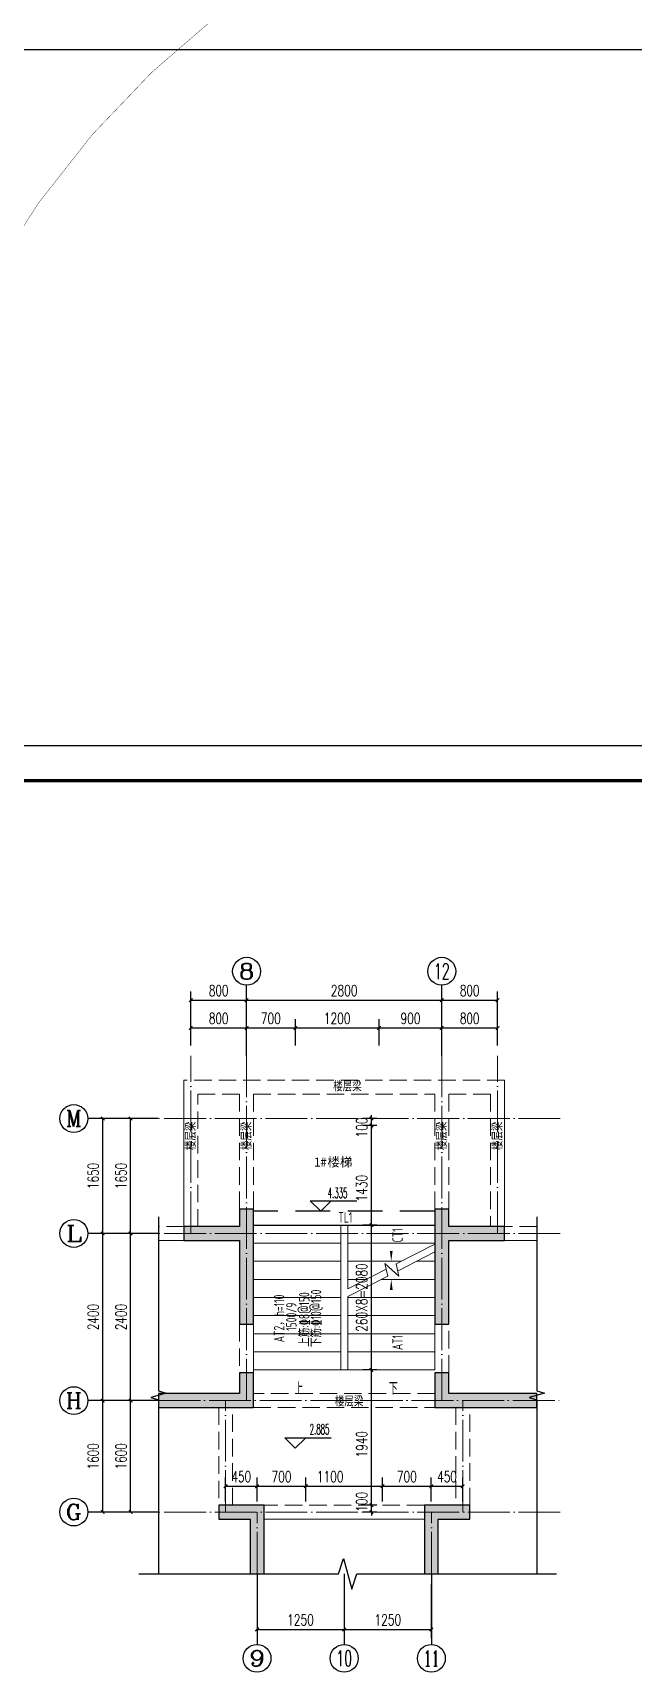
# Model space of a CAD drawing. Extents: x -1712635 to -854203, y -534641 to -21985.
# Drawn here: x -1017581 to -1008971, y -114021 to -90455 of the extents above; entities that cross this region are included whole.
import ezdxf
from ezdxf.enums import TextEntityAlignment as Align

# ---------------------------------------------------------------- set-up
doc = ezdxf.new("R2010")
doc.units = 0
doc.header["$LTSCALE"] = 1000
for name, pattern in [('DASH', [0.35, 0.25, -0.1]), ('DASHED', [0.75, 0.5, -0.25]), ('DOTE', [2.42, 2, -0.2, 0.02, -0.2])]:
    doc.linetypes.add(name, pattern=pattern)
doc.layers.get('0').update_dxf_attribs({"linetype": 'CONTINUOUS'})
doc.layers.get('Defpoints').update_dxf_attribs({"linetype": 'CONTINUOUS'})
for name, color, linetype in [('-TK', 7, 'CONTINUOUS'), ('A-AXIS_TEXT', 7, 'CONTINUOUS'), ('AXIS', 3, 'CONTINUOUS'), ('DIM_ELEV', 3, 'CONTINUOUS'), ('DIM_SYMB', 3, 'CONTINUOUS'), ('PUB_DIM', 3, 'CONTINUOUS'), ('PUB_TEXT', 2, 'CONTINUOUS'), ('S-L主梁线', 4, 'DASH'), ('S-Q墙填充', 252, 'CONTINUOUS'), ('S-Q墙实线', 6, 'CONTINUOUS'), ('S-X详图填充', 252, 'CONTINUOUS'), ('S-梁', 4, 'DASHED'), ('S-梁实线', 4, 'CONTINUOUS'), ('TEXT', 2, 'CONTINUOUS'), ('THIN', 7, 'CONTINUOUS'), ('尺寸标注', 86, 'CONTINUOUS')]:
    doc.layers.add(name, color=color, linetype=linetype)
for name, color, linetype, lineweight in [('AXIS_TEXT', 7, 'CONTINUOUS', 20), ('DOTE', 19, 'DOTE', 9), ('STAIR', 2, 'CONTINUOUS', 18)]:
    doc.layers.add(name, color=color, linetype=linetype, lineweight=lineweight)
doc.styles.add('_TCH_AXIS', font='COMPLEX', dxfattribs={"bigfont": 'GBCBIG'})
doc.styles.add('_TCH_DIM', font='SIMPLEX.shx', dxfattribs={"width": 0.7, "bigfont": 'GBCBIG.shx'})
doc.styles.add('_TCH_DIM_T3', font='SIMPLEX', dxfattribs={"width": 0.705882, "bigfont": 'GBCBIG'})
doc.styles.add('COMPLEX', font='COMPLEX')
doc.styles.add('TSSD_REIN', font='tssdeng.shx', dxfattribs={"width": 0.7, "height": 300, "bigfont": 'tssdchn.shx'})
doc.styles.add('黑体', font='simhei.ttf')
doc.dimstyles.new('_TCH_ARCH&&50', dxfattribs={"dimtxt": 157.5, "dimasz": 50, "dimexe": 125, "dimexo": 150, "dimgap": 58.75, "dimtad": 1, "dimdec": 0, "dimzin": 0, "dimdsep": 46, "dimtxsty": '_TCH_DIM_T3', "dimblk": 'ARCHTICK', "dimcen": 0.09, "dimclrt": 7, "dimazin": 0, "dimtfac": 1, "dimtdec": 0, "dimtix": 1, "dimtmove": 2, "dimatfit": 3, "dimldrblk": 'ARCHTICK', "dimfxl": 0, "dimtolj": 1, "dimtzin": 0, "dimarcsym": 0})

# ---------------------------------------------------------------- blocks, each defined once
blk = doc.blocks.new('A1')
blk.add_lwpolyline([(0, 59400), (0, 0), (84100, 0), (84100, 59400)], close=True)
at = {"const_width": 100}
blk.add_lwpolyline([(2500, 58400), (2500, 1000), (83100, 1000), (83100, 58400)], close=True, dxfattribs=at)
blk = doc.blocks.new('_AXISO')
blk.add_circle((0, 0), 0.5)
at = {"layer": 'A-AXIS_TEXT', "style": 'COMPLEX', "width": 1.041667}
blk.add_attdef('A', text='', height=0.56, dxfattribs=at).set_placement((-0.25, -0.28), (0.25, -0.28), align=Align.FIT)
blk = doc.blocks.new('_ArchTick')
at = {"color": 0, "const_width": 0.35}
blk.add_lwpolyline([(-0.5, -0.5), (0.5, 0.5)], dxfattribs=at)
blk = doc.blocks.new('*D4106')
at = {"layer": 'Defpoints', "color": 0}
for p in [(-1014516, -104743), (-1015316, -105143), (-1014516, -105143)]:
    blk.add_point(p, dxfattribs=at)
at = {"layer": '尺寸标注', "color": 0, "lineweight": -2}
for p, q in [((-1015316, -104993), (-1015316, -104618)), ((-1014516, -104993), (-1014516, -104618)), ((-1015316, -104743), (-1014516, -104743))]:
    blk.add_line(p, q, dxfattribs=at)
at = {"layer": '尺寸标注', "color": 0, "lineweight": -2, "xscale": 50, "yscale": 50, "zscale": 50, "rotation": 180}
blk.add_blockref('_ArchTick', (-1015316, -104743), dxfattribs=at)
at = {"layer": '尺寸标注', "color": 0, "lineweight": -2, "xscale": 50, "yscale": 50, "zscale": 50}
blk.add_blockref('_ArchTick', (-1014516, -104743), dxfattribs=at)
at = {"layer": '尺寸标注', "color": 7, "insert": (-1014916, -104606), "char_height": 157.5, "attachment_point": 5, "style": '_TCH_DIM_T3'}
blk.add_mtext('\\A1;800', dxfattribs=at)
blk = doc.blocks.new('*D4107')
at = {"layer": 'Defpoints', "color": 0}
for p in [(-1013816, -104743), (-1014516, -105143), (-1013816, -105143)]:
    blk.add_point(p, dxfattribs=at)
at = {"layer": '尺寸标注', "color": 0, "lineweight": -2}
for p, q in [((-1014516, -104993), (-1014516, -104618)), ((-1013816, -104993), (-1013816, -104618)), ((-1014516, -104743), (-1013816, -104743))]:
    blk.add_line(p, q, dxfattribs=at)
at = {"layer": '尺寸标注', "color": 0, "lineweight": -2, "xscale": 50, "yscale": 50, "zscale": 50, "rotation": 180}
blk.add_blockref('_ArchTick', (-1014516, -104743), dxfattribs=at)
at = {"layer": '尺寸标注', "color": 0, "lineweight": -2, "xscale": 50, "yscale": 50, "zscale": 50}
blk.add_blockref('_ArchTick', (-1013816, -104743), dxfattribs=at)
at = {"layer": '尺寸标注', "color": 7, "insert": (-1014166, -104606), "char_height": 157.5, "attachment_point": 5, "style": '_TCH_DIM_T3'}
blk.add_mtext('\\A1;700', dxfattribs=at)
blk = doc.blocks.new('*D4108')
at = {"layer": 'Defpoints', "color": 0}
for p in [(-1012616, -104743), (-1013816, -105143), (-1012616, -105143)]:
    blk.add_point(p, dxfattribs=at)
at = {"layer": '尺寸标注', "color": 0, "lineweight": -2}
for p, q in [((-1013816, -104993), (-1013816, -104618)), ((-1012616, -104993), (-1012616, -104618)), ((-1013816, -104743), (-1012616, -104743))]:
    blk.add_line(p, q, dxfattribs=at)
at = {"layer": '尺寸标注', "color": 0, "lineweight": -2, "xscale": 50, "yscale": 50, "zscale": 50, "rotation": 180}
blk.add_blockref('_ArchTick', (-1013816, -104743), dxfattribs=at)
at = {"layer": '尺寸标注', "color": 0, "lineweight": -2, "xscale": 50, "yscale": 50, "zscale": 50}
blk.add_blockref('_ArchTick', (-1012616, -104743), dxfattribs=at)
at = {"layer": '尺寸标注', "color": 7, "insert": (-1013216, -104606), "char_height": 157.5, "attachment_point": 5, "style": '_TCH_DIM_T3'}
blk.add_mtext('\\A1;1200', dxfattribs=at)
blk = doc.blocks.new('*D4109')
at = {"layer": 'Defpoints', "color": 0}
for p in [(-1011716, -104743), (-1012616, -105143), (-1011716, -105143)]:
    blk.add_point(p, dxfattribs=at)
at = {"layer": '尺寸标注', "color": 0, "lineweight": -2}
for p, q in [((-1012616, -104993), (-1012616, -104618)), ((-1011716, -104993), (-1011716, -104618)), ((-1012616, -104743), (-1011716, -104743))]:
    blk.add_line(p, q, dxfattribs=at)
at = {"layer": '尺寸标注', "color": 0, "lineweight": -2, "xscale": 50, "yscale": 50, "zscale": 50, "rotation": 180}
blk.add_blockref('_ArchTick', (-1012616, -104743), dxfattribs=at)
at = {"layer": '尺寸标注', "color": 0, "lineweight": -2, "xscale": 50, "yscale": 50, "zscale": 50}
blk.add_blockref('_ArchTick', (-1011716, -104743), dxfattribs=at)
at = {"layer": '尺寸标注', "color": 7, "insert": (-1012166, -104606), "char_height": 157.5, "attachment_point": 5, "style": '_TCH_DIM_T3'}
blk.add_mtext('\\A1;900', dxfattribs=at)
blk = doc.blocks.new('*D4110')
at = {"layer": 'Defpoints', "color": 0}
for p in [(-1010916, -104743), (-1011716, -105143), (-1010916, -105143)]:
    blk.add_point(p, dxfattribs=at)
at = {"layer": '尺寸标注', "color": 0, "lineweight": -2}
for p, q in [((-1011716, -104993), (-1011716, -104618)), ((-1010916, -104993), (-1010916, -104618)), ((-1011716, -104743), (-1010916, -104743))]:
    blk.add_line(p, q, dxfattribs=at)
at = {"layer": '尺寸标注', "color": 0, "lineweight": -2, "xscale": 50, "yscale": 50, "zscale": 50, "rotation": 180}
blk.add_blockref('_ArchTick', (-1011716, -104743), dxfattribs=at)
at = {"layer": '尺寸标注', "color": 0, "lineweight": -2, "xscale": 50, "yscale": 50, "zscale": 50}
blk.add_blockref('_ArchTick', (-1010916, -104743), dxfattribs=at)
at = {"layer": '尺寸标注', "color": 7, "insert": (-1011316, -104606), "char_height": 157.5, "attachment_point": 5, "style": '_TCH_DIM_T3'}
blk.add_mtext('\\A1;800', dxfattribs=at)
blk = doc.blocks.new('*D4111')
at = {"layer": 'Defpoints', "color": 0}
for p in [(-1014366, -111322), (-1014816, -111693), (-1014366, -111693)]:
    blk.add_point(p, dxfattribs=at)
at = {"layer": 'PUB_DIM', "color": 0, "lineweight": -2}
for p, q in [((-1014816, -111543), (-1014816, -111197)), ((-1014366, -111543), (-1014366, -111197)), ((-1014816, -111322), (-1014366, -111322))]:
    blk.add_line(p, q, dxfattribs=at)
at = {"layer": 'PUB_DIM', "color": 0, "lineweight": -2, "xscale": 50, "yscale": 50, "zscale": 50, "rotation": 180}
blk.add_blockref('_ArchTick', (-1014816, -111322), dxfattribs=at)
at = {"layer": 'PUB_DIM', "color": 0, "lineweight": -2, "xscale": 50, "yscale": 50, "zscale": 50}
blk.add_blockref('_ArchTick', (-1014366, -111322), dxfattribs=at)
at = {"layer": 'PUB_DIM', "color": 7, "insert": (-1014591, -111185), "char_height": 157.5, "attachment_point": 5, "style": '_TCH_DIM_T3'}
blk.add_mtext('\\A1;450', dxfattribs=at)
blk = doc.blocks.new('*D4112')
at = {"layer": 'Defpoints', "color": 0}
for p in [(-1013666, -111322), (-1014366, -111693), (-1013666, -111693)]:
    blk.add_point(p, dxfattribs=at)
at = {"layer": 'PUB_DIM', "color": 0, "lineweight": -2}
for p, q in [((-1014366, -111543), (-1014366, -111197)), ((-1013666, -111543), (-1013666, -111197)), ((-1014366, -111322), (-1013666, -111322))]:
    blk.add_line(p, q, dxfattribs=at)
at = {"layer": 'PUB_DIM', "color": 0, "lineweight": -2, "xscale": 50, "yscale": 50, "zscale": 50, "rotation": 180}
blk.add_blockref('_ArchTick', (-1014366, -111322), dxfattribs=at)
at = {"layer": 'PUB_DIM', "color": 0, "lineweight": -2, "xscale": 50, "yscale": 50, "zscale": 50}
blk.add_blockref('_ArchTick', (-1013666, -111322), dxfattribs=at)
at = {"layer": 'PUB_DIM', "color": 7, "insert": (-1014016, -111185), "char_height": 157.5, "attachment_point": 5, "style": '_TCH_DIM_T3'}
blk.add_mtext('\\A1;700', dxfattribs=at)
blk = doc.blocks.new('*D4113')
at = {"layer": 'Defpoints', "color": 0}
for p in [(-1012566, -111322), (-1013666, -111693), (-1012566, -111693)]:
    blk.add_point(p, dxfattribs=at)
at = {"layer": 'PUB_DIM', "color": 0, "lineweight": -2}
for p, q in [((-1013666, -111543), (-1013666, -111197)), ((-1012566, -111543), (-1012566, -111197)), ((-1013666, -111322), (-1012566, -111322))]:
    blk.add_line(p, q, dxfattribs=at)
at = {"layer": 'PUB_DIM', "color": 0, "lineweight": -2, "xscale": 50, "yscale": 50, "zscale": 50, "rotation": 180}
blk.add_blockref('_ArchTick', (-1013666, -111322), dxfattribs=at)
at = {"layer": 'PUB_DIM', "color": 0, "lineweight": -2, "xscale": 50, "yscale": 50, "zscale": 50}
blk.add_blockref('_ArchTick', (-1012566, -111322), dxfattribs=at)
at = {"layer": 'PUB_DIM', "color": 7, "insert": (-1013316, -111185), "char_height": 157.5, "attachment_point": 5, "style": '_TCH_DIM_T3'}
blk.add_mtext('\\A1;1100', dxfattribs=at)
blk = doc.blocks.new('*D4114')
at = {"layer": 'Defpoints', "color": 0}
for p in [(-1011866, -111322), (-1012566, -111693), (-1011866, -111693)]:
    blk.add_point(p, dxfattribs=at)
at = {"layer": 'PUB_DIM', "color": 0, "lineweight": -2}
for p, q in [((-1012566, -111543), (-1012566, -111197)), ((-1011866, -111543), (-1011866, -111197)), ((-1012566, -111322), (-1011866, -111322))]:
    blk.add_line(p, q, dxfattribs=at)
at = {"layer": 'PUB_DIM', "color": 0, "lineweight": -2, "xscale": 50, "yscale": 50, "zscale": 50, "rotation": 180}
blk.add_blockref('_ArchTick', (-1012566, -111322), dxfattribs=at)
at = {"layer": 'PUB_DIM', "color": 0, "lineweight": -2, "xscale": 50, "yscale": 50, "zscale": 50}
blk.add_blockref('_ArchTick', (-1011866, -111322), dxfattribs=at)
at = {"layer": 'PUB_DIM', "color": 7, "insert": (-1012216, -111185), "char_height": 157.5, "attachment_point": 5, "style": '_TCH_DIM_T3'}
blk.add_mtext('\\A1;700', dxfattribs=at)
blk = doc.blocks.new('*D4115')
at = {"layer": 'Defpoints', "color": 0}
for p in [(-1011416, -111322), (-1011866, -111693), (-1011416, -111693)]:
    blk.add_point(p, dxfattribs=at)
at = {"layer": 'PUB_DIM', "color": 0, "lineweight": -2}
for p, q in [((-1011866, -111543), (-1011866, -111197)), ((-1011416, -111543), (-1011416, -111197)), ((-1011866, -111322), (-1011416, -111322))]:
    blk.add_line(p, q, dxfattribs=at)
at = {"layer": 'PUB_DIM', "color": 0, "lineweight": -2, "xscale": 50, "yscale": 50, "zscale": 50, "rotation": 180}
blk.add_blockref('_ArchTick', (-1011866, -111322), dxfattribs=at)
at = {"layer": 'PUB_DIM', "color": 0, "lineweight": -2, "xscale": 50, "yscale": 50, "zscale": 50}
blk.add_blockref('_ArchTick', (-1011416, -111322), dxfattribs=at)
at = {"layer": 'PUB_DIM', "color": 7, "insert": (-1011641, -111185), "char_height": 157.5, "attachment_point": 5, "style": '_TCH_DIM_T3'}
blk.add_mtext('\\A1;450', dxfattribs=at)
blk = doc.blocks.new('*D4116')
at = {"layer": 'Defpoints', "color": 0}
for p in [(-1012725, -106043), (-1012497, -106043), (-1012497, -106143)]:
    blk.add_point(p, dxfattribs=at)
at = {"layer": '尺寸标注', "color": 0, "lineweight": -2}
for p, q in [((-1012647, -106043), (-1012850, -106043)), ((-1012725, -106043), (-1012725, -105993)), ((-1012725, -106143), (-1012725, -106043)), ((-1012647, -106143), (-1012850, -106143)), ((-1012725, -106143), (-1012725, -106193))]:
    blk.add_line(p, q, dxfattribs=at)
at = {"layer": '尺寸标注', "color": 0, "lineweight": -2, "xscale": 50, "yscale": 50, "zscale": 50}
for p, rotation in [((-1012725, -106043), 270), ((-1012725, -106143), 90)]:
    blk.add_blockref('_ArchTick', p, dxfattribs=dict(at, rotation=rotation))
at = {"layer": '尺寸标注', "color": 7, "insert": (-1012863, -106172), "char_height": 157.5, "attachment_point": 5, "rotation": 90, "style": '_TCH_DIM_T3'}
blk.add_mtext('\\A1;100', dxfattribs=at)
blk = doc.blocks.new('*D4117')
at = {"layer": 'Defpoints', "color": 0}
for p in [(-1012725, -106143), (-1012497, -106143), (-1012497, -107573)]:
    blk.add_point(p, dxfattribs=at)
at = {"layer": '尺寸标注', "color": 0, "lineweight": -2}
for p, q in [((-1012647, -106143), (-1012850, -106143)), ((-1012725, -107573), (-1012725, -106143)), ((-1012647, -107573), (-1012850, -107573))]:
    blk.add_line(p, q, dxfattribs=at)
at = {"layer": '尺寸标注', "color": 0, "lineweight": -2, "xscale": 50, "yscale": 50, "zscale": 50}
for p, rotation in [((-1012725, -106143), 90), ((-1012725, -107573), 270)]:
    blk.add_blockref('_ArchTick', p, dxfattribs=dict(at, rotation=rotation))
at = {"layer": '尺寸标注', "color": 7, "insert": (-1012863, -107043), "char_height": 157.5, "attachment_point": 5, "rotation": 90, "style": '_TCH_DIM_T3'}
blk.add_mtext('\\A1;1430', dxfattribs=at)
blk = doc.blocks.new('*D4118')
at = {"layer": 'Defpoints', "color": 0}
for p in [(-1012725, -107573), (-1012497, -107573), (-1012497, -109653)]:
    blk.add_point(p, dxfattribs=at)
at = {"layer": '尺寸标注', "color": 0, "lineweight": -2}
for p, q in [((-1012647, -107573), (-1012850, -107573)), ((-1012725, -109653), (-1012725, -107573)), ((-1012647, -109653), (-1012850, -109653))]:
    blk.add_line(p, q, dxfattribs=at)
at = {"layer": '尺寸标注', "color": 0, "lineweight": -2, "xscale": 50, "yscale": 50, "zscale": 50}
for p, rotation in [((-1012725, -107573), 90), ((-1012725, -109653), 270)]:
    blk.add_blockref('_ArchTick', p, dxfattribs=dict(at, rotation=rotation))
at = {"layer": '尺寸标注', "color": 7, "insert": (-1012863, -108613), "char_height": 157.5, "attachment_point": 5, "rotation": 90, "style": '_TCH_DIM_T3'}
blk.add_mtext('\\A1;260X8=2080', dxfattribs=at)
blk = doc.blocks.new('*D4119')
at = {"layer": 'Defpoints', "color": 0}
for p in [(-1012725, -109653), (-1012497, -109653), (-1012497, -111593)]:
    blk.add_point(p, dxfattribs=at)
at = {"layer": '尺寸标注', "color": 0, "lineweight": -2}
for p, q in [((-1012647, -109653), (-1012850, -109653)), ((-1012725, -111593), (-1012725, -109653)), ((-1012647, -111593), (-1012850, -111593))]:
    blk.add_line(p, q, dxfattribs=at)
at = {"layer": '尺寸标注', "color": 0, "lineweight": -2, "xscale": 50, "yscale": 50, "zscale": 50}
for p, rotation in [((-1012725, -109653), 90), ((-1012725, -111593), 270)]:
    blk.add_blockref('_ArchTick', p, dxfattribs=dict(at, rotation=rotation))
at = {"layer": '尺寸标注', "color": 7, "insert": (-1012863, -110720), "char_height": 157.5, "attachment_point": 5, "rotation": 90, "style": '_TCH_DIM_T3'}
blk.add_mtext('\\A1;1940', dxfattribs=at)
blk = doc.blocks.new('*D4120')
at = {"layer": 'Defpoints', "color": 0}
for p in [(-1012725, -111593), (-1012497, -111593), (-1012497, -111693)]:
    blk.add_point(p, dxfattribs=at)
at = {"layer": '尺寸标注', "color": 0, "lineweight": -2}
for p, q in [((-1012647, -111593), (-1012850, -111593)), ((-1012647, -111693), (-1012850, -111693)), ((-1012725, -111593), (-1012725, -111543)), ((-1012725, -111693), (-1012725, -111593)), ((-1012725, -111693), (-1012725, -111743))]:
    blk.add_line(p, q, dxfattribs=at)
at = {"layer": '尺寸标注', "color": 0, "lineweight": -2, "xscale": 50, "yscale": 50, "zscale": 50}
for p, rotation in [((-1012725, -111593), 270), ((-1012725, -111693), 90)]:
    blk.add_blockref('_ArchTick', p, dxfattribs=dict(at, rotation=rotation))
at = {"layer": '尺寸标注', "color": 7, "insert": (-1012863, -111547), "char_height": 157.5, "attachment_point": 5, "rotation": 90, "style": '_TCH_DIM_T3'}
blk.add_mtext('\\A1;100', dxfattribs=at)
blk = doc.blocks.new('*D4121')
at = {"layer": 'Defpoints', "color": 0}
for p in [(-1014516, -104343), (-1015316, -105143), (-1014516, -105143)]:
    blk.add_point(p, dxfattribs=at)
at = {"layer": 'PUB_DIM', "color": 0, "lineweight": -2}
for p, q in [((-1015316, -104993), (-1015316, -104218)), ((-1015316, -104343), (-1014516, -104343)), ((-1014516, -104993), (-1014516, -104218))]:
    blk.add_line(p, q, dxfattribs=at)
at = {"layer": 'PUB_DIM', "color": 0, "lineweight": -2, "xscale": 50, "yscale": 50, "zscale": 50, "rotation": 180}
blk.add_blockref('_ArchTick', (-1015316, -104343), dxfattribs=at)
at = {"layer": 'PUB_DIM', "color": 0, "lineweight": -2, "xscale": 50, "yscale": 50, "zscale": 50}
blk.add_blockref('_ArchTick', (-1014516, -104343), dxfattribs=at)
at = {"layer": 'PUB_DIM', "color": 7, "insert": (-1014916, -104206), "char_height": 157.5, "attachment_point": 5, "style": '_TCH_DIM_T3'}
blk.add_mtext('\\A1;800', dxfattribs=at)
blk = doc.blocks.new('*D4122')
at = {"layer": 'Defpoints', "color": 0}
for p in [(-1011716, -104343), (-1014516, -105143), (-1011716, -105143)]:
    blk.add_point(p, dxfattribs=at)
at = {"layer": 'PUB_DIM', "color": 0, "lineweight": -2}
for p, q in [((-1014516, -104993), (-1014516, -104218)), ((-1014516, -104343), (-1011716, -104343)), ((-1011716, -104993), (-1011716, -104218))]:
    blk.add_line(p, q, dxfattribs=at)
at = {"layer": 'PUB_DIM', "color": 0, "lineweight": -2, "xscale": 50, "yscale": 50, "zscale": 50, "rotation": 180}
blk.add_blockref('_ArchTick', (-1014516, -104343), dxfattribs=at)
at = {"layer": 'PUB_DIM', "color": 0, "lineweight": -2, "xscale": 50, "yscale": 50, "zscale": 50}
blk.add_blockref('_ArchTick', (-1011716, -104343), dxfattribs=at)
at = {"layer": 'PUB_DIM', "color": 7, "insert": (-1013116, -104206), "char_height": 157.5, "attachment_point": 5, "style": '_TCH_DIM_T3'}
blk.add_mtext('\\A1;2800', dxfattribs=at)
blk = doc.blocks.new('*D4123')
at = {"layer": 'Defpoints', "color": 0}
for p in [(-1010916, -104343), (-1011716, -105143), (-1010916, -105143)]:
    blk.add_point(p, dxfattribs=at)
at = {"layer": 'PUB_DIM', "color": 0, "lineweight": -2}
for p, q in [((-1011716, -104993), (-1011716, -104218)), ((-1011716, -104343), (-1010916, -104343)), ((-1010916, -104993), (-1010916, -104218))]:
    blk.add_line(p, q, dxfattribs=at)
at = {"layer": 'PUB_DIM', "color": 0, "lineweight": -2, "xscale": 50, "yscale": 50, "zscale": 50, "rotation": 180}
blk.add_blockref('_ArchTick', (-1011716, -104343), dxfattribs=at)
at = {"layer": 'PUB_DIM', "color": 0, "lineweight": -2, "xscale": 50, "yscale": 50, "zscale": 50}
blk.add_blockref('_ArchTick', (-1010916, -104343), dxfattribs=at)
at = {"layer": 'PUB_DIM', "color": 7, "insert": (-1011316, -104206), "char_height": 157.5, "attachment_point": 5, "style": '_TCH_DIM_T3'}
blk.add_mtext('\\A1;800', dxfattribs=at)
blk = doc.blocks.new('*D4124')
at = {"layer": 'Defpoints', "color": 0}
for p in [(-1016179, -110093), (-1015779, -110093), (-1015779, -111693)]:
    blk.add_point(p, dxfattribs=at)
at = {"layer": '尺寸标注', "color": 0, "lineweight": -2}
for p, q in [((-1015929, -110093), (-1016304, -110093)), ((-1016179, -111693), (-1016179, -110093)), ((-1015929, -111693), (-1016304, -111693))]:
    blk.add_line(p, q, dxfattribs=at)
at = {"layer": '尺寸标注', "color": 0, "lineweight": -2, "xscale": 50, "yscale": 50, "zscale": 50}
for p, rotation in [((-1016179, -110093), 90), ((-1016179, -111693), 270)]:
    blk.add_blockref('_ArchTick', p, dxfattribs=dict(at, rotation=rotation))
at = {"layer": '尺寸标注', "color": 7, "insert": (-1016316, -110893), "char_height": 157.5, "attachment_point": 5, "rotation": 90, "style": '_TCH_DIM_T3'}
blk.add_mtext('\\A1;1600', dxfattribs=at)
blk = doc.blocks.new('*D4125')
at = {"layer": 'Defpoints', "color": 0}
for p in [(-1016179, -107693), (-1015779, -107693), (-1015779, -110093)]:
    blk.add_point(p, dxfattribs=at)
at = {"layer": '尺寸标注', "color": 0, "lineweight": -2}
for p, q in [((-1015929, -107693), (-1016304, -107693)), ((-1016179, -110093), (-1016179, -107693)), ((-1015929, -110093), (-1016304, -110093))]:
    blk.add_line(p, q, dxfattribs=at)
at = {"layer": '尺寸标注', "color": 0, "lineweight": -2, "xscale": 50, "yscale": 50, "zscale": 50}
for p, rotation in [((-1016179, -107693), 90), ((-1016179, -110093), 270)]:
    blk.add_blockref('_ArchTick', p, dxfattribs=dict(at, rotation=rotation))
at = {"layer": '尺寸标注', "color": 7, "insert": (-1016316, -108893), "char_height": 157.5, "attachment_point": 5, "rotation": 90, "style": '_TCH_DIM_T3'}
blk.add_mtext('\\A1;2400', dxfattribs=at)
blk = doc.blocks.new('*D4126')
at = {"layer": 'Defpoints', "color": 0}
for p in [(-1016179, -106043), (-1015779, -106043), (-1015779, -107693)]:
    blk.add_point(p, dxfattribs=at)
at = {"layer": '尺寸标注', "color": 0, "lineweight": -2}
for p, q in [((-1015929, -106043), (-1016304, -106043)), ((-1016179, -107693), (-1016179, -106043)), ((-1015929, -107693), (-1016304, -107693))]:
    blk.add_line(p, q, dxfattribs=at)
at = {"layer": '尺寸标注', "color": 0, "lineweight": -2, "xscale": 50, "yscale": 50, "zscale": 50}
for p, rotation in [((-1016179, -106043), 90), ((-1016179, -107693), 270)]:
    blk.add_blockref('_ArchTick', p, dxfattribs=dict(at, rotation=rotation))
at = {"layer": '尺寸标注', "color": 7, "insert": (-1016316, -106868), "char_height": 157.5, "attachment_point": 5, "rotation": 90, "style": '_TCH_DIM_T3'}
blk.add_mtext('\\A1;1650', dxfattribs=at)
blk = doc.blocks.new('*D4127')
at = {"layer": 'Defpoints', "color": 0}
for p in [(-1016579, -110093), (-1015779, -110093), (-1015779, -111693)]:
    blk.add_point(p, dxfattribs=at)
at = {"layer": 'PUB_DIM', "color": 0, "lineweight": -2}
for p, q in [((-1015929, -110093), (-1016704, -110093)), ((-1016579, -111693), (-1016579, -110093)), ((-1015929, -111693), (-1016704, -111693))]:
    blk.add_line(p, q, dxfattribs=at)
at = {"layer": 'PUB_DIM', "color": 0, "lineweight": -2, "xscale": 50, "yscale": 50, "zscale": 50}
for p, rotation in [((-1016579, -110093), 90), ((-1016579, -111693), 270)]:
    blk.add_blockref('_ArchTick', p, dxfattribs=dict(at, rotation=rotation))
at = {"layer": 'PUB_DIM', "color": 7, "insert": (-1016716, -110893), "char_height": 157.5, "attachment_point": 5, "rotation": 90, "style": '_TCH_DIM_T3'}
blk.add_mtext('\\A1;1600', dxfattribs=at)
blk = doc.blocks.new('*D4128')
at = {"layer": 'Defpoints', "color": 0}
for p in [(-1016579, -107693), (-1015779, -107693), (-1015779, -110093)]:
    blk.add_point(p, dxfattribs=at)
at = {"layer": 'PUB_DIM', "color": 0, "lineweight": -2}
for p, q in [((-1015929, -107693), (-1016704, -107693)), ((-1016579, -110093), (-1016579, -107693)), ((-1015929, -110093), (-1016704, -110093))]:
    blk.add_line(p, q, dxfattribs=at)
at = {"layer": 'PUB_DIM', "color": 0, "lineweight": -2, "xscale": 50, "yscale": 50, "zscale": 50}
for p, rotation in [((-1016579, -107693), 90), ((-1016579, -110093), 270)]:
    blk.add_blockref('_ArchTick', p, dxfattribs=dict(at, rotation=rotation))
at = {"layer": 'PUB_DIM', "color": 7, "insert": (-1016716, -108893), "char_height": 157.5, "attachment_point": 5, "rotation": 90, "style": '_TCH_DIM_T3'}
blk.add_mtext('\\A1;2400', dxfattribs=at)
blk = doc.blocks.new('*D4129')
at = {"layer": 'Defpoints', "color": 0}
for p in [(-1016579, -106043), (-1015779, -106043), (-1015779, -107693)]:
    blk.add_point(p, dxfattribs=at)
at = {"layer": 'PUB_DIM', "color": 0, "lineweight": -2}
for p, q in [((-1015929, -106043), (-1016704, -106043)), ((-1016579, -107693), (-1016579, -106043)), ((-1015929, -107693), (-1016704, -107693))]:
    blk.add_line(p, q, dxfattribs=at)
at = {"layer": 'PUB_DIM', "color": 0, "lineweight": -2, "xscale": 50, "yscale": 50, "zscale": 50}
for p, rotation in [((-1016579, -106043), 90), ((-1016579, -107693), 270)]:
    blk.add_blockref('_ArchTick', p, dxfattribs=dict(at, rotation=rotation))
at = {"layer": 'PUB_DIM', "color": 7, "insert": (-1016716, -106868), "char_height": 157.5, "attachment_point": 5, "rotation": 90, "style": '_TCH_DIM_T3'}
blk.add_mtext('\\A1;1650', dxfattribs=at)
blk = doc.blocks.new('*D4130')
at = {"layer": 'Defpoints', "color": 0}
for p in [(-1014366, -112579), (-1013116, -112579), (-1013116, -113379)]:
    blk.add_point(p, dxfattribs=at)
at = {"layer": 'PUB_DIM', "color": 0, "lineweight": -2}
for p, q in [((-1014366, -112729), (-1014366, -113504)), ((-1013116, -112729), (-1013116, -113504)), ((-1014366, -113379), (-1013116, -113379))]:
    blk.add_line(p, q, dxfattribs=at)
at = {"layer": 'PUB_DIM', "color": 0, "lineweight": -2, "xscale": 50, "yscale": 50, "zscale": 50, "rotation": 180}
blk.add_blockref('_ArchTick', (-1014366, -113379), dxfattribs=at)
at = {"layer": 'PUB_DIM', "color": 0, "lineweight": -2, "xscale": 50, "yscale": 50, "zscale": 50}
blk.add_blockref('_ArchTick', (-1013116, -113379), dxfattribs=at)
at = {"layer": 'PUB_DIM', "color": 7, "insert": (-1013741, -113241), "char_height": 157.5, "attachment_point": 5, "style": '_TCH_DIM_T3'}
blk.add_mtext('\\A1;1250', dxfattribs=at)
blk = doc.blocks.new('*D4131')
at = {"layer": 'Defpoints', "color": 0}
for p in [(-1013116, -112579), (-1011866, -112579), (-1011866, -113379)]:
    blk.add_point(p, dxfattribs=at)
at = {"layer": 'PUB_DIM', "color": 0, "lineweight": -2}
for p, q in [((-1013116, -112729), (-1013116, -113504)), ((-1011866, -112729), (-1011866, -113504)), ((-1013116, -113379), (-1011866, -113379))]:
    blk.add_line(p, q, dxfattribs=at)
at = {"layer": 'PUB_DIM', "color": 0, "lineweight": -2, "xscale": 50, "yscale": 50, "zscale": 50, "rotation": 180}
blk.add_blockref('_ArchTick', (-1013116, -113379), dxfattribs=at)
at = {"layer": 'PUB_DIM', "color": 0, "lineweight": -2, "xscale": 50, "yscale": 50, "zscale": 50}
blk.add_blockref('_ArchTick', (-1011866, -113379), dxfattribs=at)
at = {"layer": 'PUB_DIM', "color": 7, "insert": (-1012491, -113241), "char_height": 157.5, "attachment_point": 5, "style": '_TCH_DIM_T3'}
blk.add_mtext('\\A1;1250', dxfattribs=at)

msp = doc.modelspace()

# ---------------------------------------------------------------- hatches: boundary and pattern name
at = {"layer": 'S-Q墙填充'}
h = msp.add_hatch(color=252, dxfattribs=at)
h.dxf.hatch_style = 1
h.paths.add_polyline_path([(-1014415.71, -107693.06), (-1014415.71, -107343.06), (-1014615.71, -107343.06), (-1014615.71, -107593.06), (-1015415.83, -107593.05), (-1015415.83, -107793.05), (-1014615.71, -107793.06), (-1014615.71, -108993.06), (-1014415.71, -108993.06)])
h = msp.add_hatch(color=252, dxfattribs=at)
h.dxf.hatch_style = 1
h.paths.add_polyline_path([(-1011815.71, -107693.06), (-1011815.71, -108993.06), (-1011615.71, -108993.06), (-1011615.71, -107793.06), (-1010816.1, -107793.05), (-1010816.1, -107593.05), (-1011615.71, -107593.06), (-1011615.71, -107343.06), (-1011815.71, -107343.06)])
h = msp.add_hatch(color=252, dxfattribs=at)
h.dxf.hatch_style = 1
h.paths.add_polyline_path([(-1014415.71, -110192.79), (-1014415.71, -109692.79), (-1014615.71, -109692.79), (-1014615.71, -109992.79), (-1014815.78, -109992.79), (-1015778.85, -109992.79), (-1015778.85, -110192.79), (-1014815.78, -110192.79)])
h = msp.add_hatch(color=252, dxfattribs=at)
h.dxf.hatch_style = 1
h.paths.add_polyline_path([(-1011615.71, -109992.79), (-1011615.71, -109692.79), (-1011815.71, -109692.79), (-1011815.71, -110192.79), (-1011415.83, -110192.79), (-1010352.82, -110192.79), (-1010352.82, -109992.79), (-1011415.83, -109992.79)])
h = msp.add_hatch(color=252, dxfattribs=at)
h.dxf.hatch_style = 1
h.paths.add_polyline_path([(-1014465.71, -112579.94), (-1014265.71, -112579.94), (-1014265.71, -111593.06), (-1014915.78, -111593.06), (-1014915.78, -111793.06), (-1014465.71, -111793.06)])
h = msp.add_hatch(color=252, dxfattribs=at)
h.dxf.hatch_style = 1
h.paths.add_polyline_path([(-1011965.71, -112579.94), (-1011765.71, -112579.94), (-1011765.71, -111793.06), (-1011315.83, -111793.06), (-1011315.83, -111593.06), (-1011965.71, -111593.06)])

# ---------------------------------------------------------------- linework, layer by layer
at = {"layer": 'AXIS'}
for p, q in [((-1014515.71, -105143.06), (-1014515.71, -104128.45)), ((-1011715.71, -105143.06), (-1011715.71, -104128.45)), ((-1015778.85, -106043.06), (-1016793.46, -106043.06)), ((-1015778.85, -107693.06), (-1016793.46, -107693.06)), ((-1015778.85, -110092.79), (-1016793.46, -110092.79)), ((-1015778.85, -111693.06), (-1016793.46, -111693.06)), ((-1014365.71, -112578.79), (-1014365.71, -113593.4)), ((-1013116.19, -112578.79), (-1013116.19, -113593.4)), ((-1011865.71, -112578.79), (-1011865.71, -113593.4))]:
    msp.add_line(p, q, dxfattribs=at)
at = {"layer": 'DIM_ELEV', "color": 6}
for p, q in [((-1013451.51, -107374.52), (-1013601.51, -107224.52)), ((-1013601.51, -107224.52), (-1012936.59, -107224.52)), ((-1013451.51, -107374.52), (-1013301.51, -107224.52)), ((-1013816.59, -110777.8), (-1013966.59, -110627.8)), ((-1013966.59, -110627.8), (-1013301.67, -110627.8)), ((-1013816.59, -110777.8), (-1013666.59, -110627.8))]:
    msp.add_line(p, q, dxfattribs=at)
at = {"layer": 'DIM_SYMB'}
for points in [[(-1013790.71, -109783.05, 0, 0, 0), (-1013790.71, -106858.05, 0, 0, 0), (-1012440.71, -106858.05, 0, 0, 0), (-1012440.71, -108093.05, 0, 40, 0), (-1012440.71, -107943.05, 0, 0, 0)], [(-1012440.71, -109783.05, 0, 0, 0), (-1012440.71, -108353.05, 0, 40, 0), (-1012440.71, -108503.05, 0, 0, 0)]]:
    msp.add_lwpolyline(points, format="xyseb", dxfattribs=at)
at = {"layer": 'DOTE', "linetype": 'DOTE', "ltscale": 0.3}
for p, q in [((-1015315.71, -107693.06), (-1015315.71, -105143.06)), ((-1014515.71, -110092.79), (-1014515.71, -105143.06)), ((-1011715.71, -110092.79), (-1011715.71, -105143.06)), ((-1010915.71, -107693.06), (-1010915.71, -105143.06)), ((-1010015.71, -106043.06), (-1015778.85, -106043.06)), ((-1010015.71, -107693.06), (-1015778.85, -107693.06)), ((-1015778.85, -110092.79), (-1010015.71, -110092.79)), ((-1014815.71, -111693.06), (-1014815.71, -110093.06)), ((-1011415.71, -111693.06), (-1011415.71, -110093.06)), ((-1010015.71, -111693.06), (-1015778.85, -111693.06)), ((-1014365.71, -112578.79), (-1014365.71, -111693.06)), ((-1011865.71, -112578.79), (-1011865.71, -111693.06))]:
    msp.add_line(p, q, dxfattribs=at)
at = {"layer": 'S-L主梁线', "linetype": 'ByBlock', "lineweight": 18}
for p, q in [((-1015416.22, -105492.92), (-1015415.83, -107593.05)), ((-1010816.1, -107593.05), (-1010815.88, -105492.92)), ((-1015778.85, -107793.05), (-1015415.83, -107793.05)), ((-1010816.1, -107793.05), (-1010352.82, -107793.05)), ((-1014265.71, -111793.06), (-1011965.71, -111793.06))]:
    msp.add_line(p, q, dxfattribs=at)
at = {"layer": 'S-L主梁线', "linetype": 'DASH', "lineweight": 18}
for p, q in [((-1010815.88, -105492.92), (-1015416.22, -105492.92)), ((-1015216.18, -105693.01), (-1014615.71, -105692.93)), ((-1015215.85, -107593.05), (-1015216.06, -105693.01)), ((-1014615.77, -105692.93), (-1014615.71, -107343.06)), ((-1014415.71, -107343.06), (-1014415.77, -105692.92)), ((-1014415.71, -105692.92), (-1011816.38, -105692.92)), ((-1011816.38, -105692.92), (-1011815.75, -107343.06)), ((-1011615.71, -107343.06), (-1011616.55, -105692.92)), ((-1011616.38, -105692.92), (-1011015.9, -105692.92)), ((-1011016.12, -105692.92), (-1011016.09, -107593.05)), ((-1015415.83, -107593.05), (-1015778.85, -107593.05)), ((-1010352.82, -107593.05), (-1010816.1, -107593.05)), ((-1014615.71, -108993.06), (-1014615.71, -109692.79)), ((-1014415.71, -109692.79), (-1014415.71, -108993.06)), ((-1011815.71, -108993.06), (-1011815.71, -109692.79)), ((-1011615.71, -109692.79), (-1011615.71, -108993.06)), ((-1011815.71, -109992.79), (-1014415.71, -109992.79)), ((-1014915.78, -110192.79), (-1014915.78, -111593.06)), ((-1014715.78, -111593.06), (-1014715.78, -110192.79)), ((-1014415.71, -110192.79), (-1011815.71, -110192.79)), ((-1011515.83, -110192.79), (-1011515.83, -111593.06)), ((-1011315.83, -111593.06), (-1011315.83, -110192.79)), ((-1011965.71, -111593.06), (-1014265.71, -111593.06))]:
    msp.add_line(p, q, dxfattribs=at)
at = {"layer": 'S-Q墙实线'}
for points in [[(-1014415.71, -107693.06), (-1014415.71, -107343.06), (-1014615.71, -107343.06), (-1014615.71, -107593.06), (-1015415.83, -107593.05), (-1015415.83, -107793.05), (-1014615.71, -107793.06), (-1014615.71, -108993.06), (-1014415.71, -108993.06), (-1014415.71, -107693.06)], [(-1014265.71, -112579.94), (-1014265.71, -112293.05), (-1014265.71, -111593.06), (-1014915.78, -111593.06), (-1014915.78, -111793.06), (-1014465.71, -111793.06), (-1014465.71, -112293.05), (-1014465.71, -112579.94)], [(-1011765.71, -112579.94), (-1011765.71, -112293.05), (-1011765.71, -111793.06), (-1011315.83, -111793.06), (-1011315.83, -111593.06), (-1011965.71, -111593.06), (-1011965.71, -112293.05), (-1011965.71, -112579.94)]]:
    msp.add_lwpolyline(points, dxfattribs=at)
for points in [[(-1011815.71, -107693.06), (-1011815.71, -108993.06), (-1011615.71, -108993.06), (-1011615.71, -107793.06), (-1010816.1, -107793.05), (-1010816.1, -107593.05), (-1011615.71, -107593.06), (-1011615.71, -107343.06), (-1011815.71, -107343.06)], [(-1014415.71, -110192.79), (-1014415.71, -109692.79), (-1014615.71, -109692.79), (-1014615.71, -109992.79), (-1014815.78, -109992.79), (-1015778.85, -109992.79), (-1015778.85, -110192.79), (-1014815.78, -110192.79)], [(-1011615.71, -109992.79), (-1011615.71, -109692.79), (-1011815.71, -109692.79), (-1011815.71, -110192.79), (-1011415.83, -110192.79), (-1010352.82, -110192.79), (-1010352.82, -109992.79), (-1011415.83, -109992.79)]]:
    msp.add_lwpolyline(points, close=True, dxfattribs=at)
at = {"layer": 'S-X详图填充', "color": 2, "const_width": 5}
msp.add_lwpolyline([(-1040655.48, -93928.37, -0.57735027), (-1018160.95, -93928.37, -0.57735027), (-995666.42, -93928.37, -0.57735027), (-973171.89, -93928.37, -0.57735027), (-950677.37, -93928.37, -0.57735027), (-928182.84, -93928.37, -0.57735027), (-905688.31, -93928.37, -0.57735027), (-883193.78, -93928.37, -0.57735027), (-860699.26, -93928.37, -0.57735027), (-860699.26, -116422.9, -0.57735027), (-860699.26, -138917.43, -0.57735027)], format="xyb", dxfattribs=at)
at = {"layer": 'S-梁'}
msp.add_line((-1011815.71, -107373.1), (-1014415.71, -107373.05), dxfattribs=at)
at = {"layer": 'S-梁实线'}
msp.add_line((-1014415.71, -107573.05), (-1011815.71, -107573.1), dxfattribs=at)
at = {"layer": 'STAIR'}
for p, q in [((-1014415.71, -109653.05), (-1014415.71, -107573.05)), ((-1014415.71, -107573.05), (-1013225.71, -107573.05)), ((-1014415.71, -107573.05), (-1011815.71, -107573.05)), ((-1013165.71, -109653.05), (-1013165.71, -107573.05)), ((-1013065.71, -107573.05), (-1013065.71, -108487.6)), ((-1011815.71, -107573.05), (-1013005.71, -107573.05)), ((-1011815.71, -107573.05), (-1011815.71, -107846.1)), ((-1014415.71, -107833.05), (-1013165.71, -107833.05)), ((-1011815.71, -107833.05), (-1013065.71, -107833.05)), ((-1011815.71, -107846.1), (-1012371.69, -108131.44)), ((-1014415.71, -108093.05), (-1013165.71, -108093.05)), ((-1012296.91, -108093.05), (-1013065.71, -108093.05)), ((-1012334.09, -108305.86), (-1012531.33, -108122.99)), ((-1012531.33, -108122.99), (-1012491.97, -108305.56)), ((-1012371.69, -108131.44), (-1012334.09, -108305.86)), ((-1011815.71, -107958.5), (-1012349.87, -108232.64)), ((-1011815.71, -108093.05), (-1012077.89, -108093.05)), ((-1011815.71, -107958.5), (-1011815.71, -109653.05)), ((-1014415.71, -108353.05), (-1013165.71, -108353.05)), ((-1012513.79, -108204.36), (-1013065.71, -108487.6)), ((-1012491.97, -108305.56), (-1013065.71, -108600)), ((-1012803.53, -108353.05), (-1013065.71, -108353.05)), ((-1011815.71, -108353.05), (-1012584.51, -108353.05)), ((-1014415.71, -108613.05), (-1013165.71, -108613.05)), ((-1013065.71, -108600), (-1013065.71, -109653.05)), ((-1011815.71, -108613.05), (-1013065.71, -108613.05)), ((-1014415.71, -108873.05), (-1013165.71, -108873.05)), ((-1011815.71, -108873.05), (-1013065.71, -108873.05)), ((-1014415.71, -109133.05), (-1013165.71, -109133.05)), ((-1011815.71, -109133.05), (-1013065.71, -109133.05)), ((-1014415.71, -109393.05), (-1013165.71, -109393.05)), ((-1011815.71, -109393.05), (-1013065.71, -109393.05)), ((-1014415.71, -109653.05), (-1011815.71, -109653.05))]:
    msp.add_line(p, q, dxfattribs=at)
at = {"layer": 'THIN'}
for points in [[(-1015778.85, -107453.05), (-1015778.85, -109951.5), (-1015668.85, -109986.5), (-1015888.85, -110046.5), (-1015778.85, -110081.5), (-1015778.85, -112579.94)], [(-1010352.82, -107453.05), (-1010352.82, -109951.5), (-1010242.82, -109986.5), (-1010462.82, -110046.5), (-1010352.82, -110081.5), (-1010352.82, -112579.94)], [(-1016058.85, -112579.94), (-1013195.84, -112579.94), (-1013125.84, -112359.94), (-1013005.84, -112799.94), (-1012935.84, -112579.94), (-1010072.82, -112579.94), (-1010072.82, -112579.94)]]:
    msp.add_lwpolyline(points, dxfattribs=at)

# ---------------------------------------------------------------- block references
at = {"layer": '-TK', "xscale": 0.5, "yscale": 0.5, "zscale": 0.5}
for p in [(-1029287.77, -90692.79), (-1029287.77, -130392.79)]:
    msp.add_blockref('A1', p, dxfattribs=at)
at = {"layer": 'AXIS'}
ref = msp.add_blockref('_AXISO', (-1014515.71, -103928.45), dxfattribs=dict(at, xscale=400, yscale=400, zscale=400))
ref.add_attrib('A', '8', dxfattribs={"layer": 'AXIS_TEXT', "height": 226.27, "style": '_TCH_AXIS', "width": 1.5}).set_placement((-1014628.85, -104041.59), (-1014402.57, -104041.59), align=Align.FIT)
ref = msp.add_blockref('_AXISO', (-1011715.71, -103928.45), dxfattribs=dict(at, xscale=400, yscale=400, zscale=400))
ref.add_attrib('A', '12', dxfattribs={"layer": 'AXIS_TEXT', "height": 226.274, "style": '_TCH_AXIS', "width": 0.724138}).set_placement((-1011828.85, -104041.59), (-1011602.57, -104041.59), align=Align.FIT)
ref = msp.add_blockref('_AXISO', (-1016993.46, -106043.06), dxfattribs=dict(at, xscale=400, yscale=400, zscale=400))
ref.add_attrib('A', 'M', dxfattribs={"layer": 'AXIS_TEXT', "height": 226.27, "style": '_TCH_AXIS'}).set_placement((-1017106.6, -106156.19), (-1016880.32, -106156.19), align=Align.FIT)
ref = msp.add_blockref('_AXISO', (-1016993.46, -107693.06), dxfattribs=dict(at, xscale=400, yscale=400, zscale=400))
ref.add_attrib('A', 'L', dxfattribs={"layer": 'AXIS_TEXT', "height": 226.27, "style": '_TCH_AXIS', "width": 1.4}).set_placement((-1017106.6, -107806.19), (-1016880.32, -107806.19), align=Align.FIT)
ref = msp.add_blockref('_AXISO', (-1016993.46, -110092.79), dxfattribs=dict(at, xscale=400, yscale=400, zscale=400))
ref.add_attrib('A', 'H', dxfattribs={"layer": 'AXIS_TEXT', "height": 226.27, "style": '_TCH_AXIS', "width": 1.05}).set_placement((-1017106.6, -110205.92), (-1016880.32, -110205.92), align=Align.FIT)
ref = msp.add_blockref('_AXISO', (-1016993.46, -111693.06), dxfattribs=dict(at, xscale=400, yscale=400, zscale=400))
ref.add_attrib('A', 'G', dxfattribs={"layer": 'AXIS_TEXT', "height": 226.27, "style": '_TCH_AXIS', "width": 1.166667}).set_placement((-1017106.6, -111806.19), (-1016880.32, -111806.19), align=Align.FIT)
ref = msp.add_blockref('_AXISO', (-1014365.71, -113793.4), dxfattribs=dict(at, xscale=400, yscale=400, zscale=400))
ref.add_attrib('A', '9', dxfattribs={"layer": 'AXIS_TEXT', "height": 226.27, "style": '_TCH_AXIS', "width": 1.5}).set_placement((-1014478.85, -113906.53), (-1014252.57, -113906.53), align=Align.FIT)
ref = msp.add_blockref('_AXISO', (-1013116.19, -113793.4), dxfattribs=dict(at, xscale=400, yscale=400, zscale=400))
ref.add_attrib('A', '10', dxfattribs={"layer": 'AXIS_TEXT', "height": 226.274, "style": '_TCH_AXIS', "width": 0.724138}).set_placement((-1013229.33, -113906.53), (-1013003.05, -113906.53), align=Align.FIT)
ref = msp.add_blockref('_AXISO', (-1011865.71, -113793.4), dxfattribs=dict(at, xscale=400, yscale=400, zscale=400))
ref.add_attrib('A', '11', dxfattribs={"layer": 'AXIS_TEXT', "height": 226.274, "style": '_TCH_AXIS', "width": 0.875}).set_placement((-1011978.85, -113906.53), (-1011752.57, -113906.53), align=Align.FIT)

# ---------------------------------------------------------------- texts
at = {"layer": 'PUB_TEXT', "color": 246, "style": '黑体'}
for s, p in [('1#', (-1013545.66, -106732.99)), ('楼梯', (-1013356.63, -106732.99))]:
    msp.add_text(s, height=131.435, dxfattribs=at).set_placement(p)
at = {"layer": 'PUB_TEXT', "color": 6, "style": '_TCH_DIM', "width": 0.494118}
for s, p in [('4.335', (-1013352.2, -107185.27)), ('2.885', (-1013610.67, -110577.75))]:
    msp.add_text(s, height=148.75, dxfattribs=at).set_placement(p)
at = {"layer": 'PUB_TEXT', "style": '_TCH_DIM', "width": 0.7}
for s, p in [('上', (-1013827.2, -110008.1)), ('下', (-1012473.94, -110008.1))]:
    msp.add_text(s, height=178.72, dxfattribs=at).set_placement(p)
at = {"layer": 'TEXT', "color": 230, "style": 'TSSD_REIN', "width": 0.7}
for s, p in [('楼层梁', (-1013068.77, -105653.56)), ('TL1', (-1013099.71, -107537.44)), ('楼层梁', (-1013044.49, -110177.54))]:
    msp.add_text(s, height=150, dxfattribs=at).set_placement(p, align=Align.CENTER)
for s, p in [('楼层梁', (-1015242.38, -106290.83)), ('楼层梁', (-1014442.38, -106290.83)), ('楼层梁', (-1011642.38, -106290.83)), ('楼层梁', (-1010842.37, -106290.8)), ('CT1', (-1012275.6, -107719.73)), ('AT2，h=110', (-1013974.48, -108913)), ('1500/9', (-1013798.81, -108888.27)), ('AT1', (-1012275.6, -109258.15))]:
    msp.add_text(s, height=150, rotation=90, dxfattribs=at).set_placement(p, align=Align.CENTER)
for s, p in [('上筋:%%1328@150', (-1013612.91, -109319.21, 0)), ('下筋:%%13210@150', (-1013444.75, -109324.12, 0))]:
    msp.add_text(s, height=150, rotation=90, dxfattribs=at).set_placement(p)

# ---------------------------------------------------------------- dimensions: what is measured, and where the dimension line sits
at = {"layer": 'PUB_DIM'}
for p1, p2, distance, picture, middle in [((-1015315.71, -105143.06), (-1014515.71, -105143.06), 800, '*D4121', (-1014915.71, -104205.56)), ((-1014515.71, -105143.06), (-1011715.71, -105143.06), 800, '*D4122', (-1013115.71, -104205.56)), ((-1011715.71, -105143.06), (-1010915.71, -105143.06), 800, '*D4123', (-1011315.71, -104205.56)), ((-1015778.85, -107693.06), (-1015778.85, -106043.06), 800, '*D4129', (-1016716.35, -106868.06)), ((-1015778.85, -110092.79), (-1015778.85, -107693.06), 800, '*D4128', (-1016716.35, -108892.92)), ((-1015778.85, -111693.06), (-1015778.85, -110092.79), 800, '*D4127', (-1016716.35, -110892.92)), ((-1014815.71, -111693.06), (-1014365.71, -111693.06), 370.69, '*D4111', (-1014590.71, -111184.86)), ((-1014365.71, -111693.06), (-1013665.71, -111693.06), 370.69, '*D4112', (-1014015.71, -111184.86)), ((-1012565.71, -111693.06), (-1011865.71, -111693.06), 370.69, '*D4114', (-1012215.71, -111184.86)), ((-1011865.71, -111693.06), (-1011415.71, -111693.06), 370.69, '*D4115', (-1011640.71, -111184.86)), ((-1014365.71, -112578.79), (-1013116.19, -112578.79), -800, '*D4130', (-1013740.95, -113241.29)), ((-1013116.19, -112578.79), (-1011865.71, -112578.79), -800, '*D4131', (-1012490.95, -113241.29))]:
    dim = msp.add_aligned_dim(p1=p1, p2=p2, distance=distance, dimstyle='_TCH_ARCH&&50', dxfattribs=at)
    dim.commit()
    dim.dimension.update_dxf_attribs({"geometry": picture, "text_midpoint": middle})
dim = msp.add_linear_dim(base=(-1012565.71, -111322.36), p1=(-1013665.71, -111693.06), p2=(-1012565.71, -111693.06), angle=0, dimstyle='_TCH_ARCH&&50', dxfattribs=at)
dim.commit()
dim.dimension.update_dxf_attribs({"geometry": '*D4113', "text_midpoint": (-1013315.71, -111184.86), "dimtype": 161})
at = {"layer": '尺寸标注', "color": 106}
for p1, p2, picture, middle in [((-1015315.71, -105143.06), (-1014515.71, -105143.06), '*D4106', (-1014915.71, -104605.56)), ((-1014515.71, -105143.06), (-1013815.71, -105143.06), '*D4107', (-1014165.71, -104605.56)), ((-1013815.71, -105143.06), (-1012615.71, -105143.06), '*D4108', (-1013215.71, -104605.56)), ((-1012615.71, -105143.06), (-1011715.71, -105143.06), '*D4109', (-1012165.71, -104605.56)), ((-1011715.71, -105143.06), (-1010915.71, -105143.06), '*D4110', (-1011315.71, -104605.56)), ((-1015778.85, -107693.06), (-1015778.85, -106043.06), '*D4126', (-1016316.35, -106868.06)), ((-1015778.85, -110092.79), (-1015778.85, -107693.06), '*D4125', (-1016316.35, -108892.92)), ((-1015778.85, -111693.06), (-1015778.85, -110092.79), '*D4124', (-1016316.35, -110892.92))]:
    dim = msp.add_aligned_dim(p1=p1, p2=p2, distance=400, dimstyle='_TCH_ARCH&&50', dxfattribs=at)
    dim.commit()
    dim.dimension.update_dxf_attribs({"geometry": picture, "text_midpoint": middle})
for base, p1, p2, picture, middle in [((-1012725.26, -106043.06), (-1012496.75, -106143.06), (-1012496.75, -106043.06), '*D4116', (-1012862.76, -106171.98)), ((-1012725.26, -106143.06), (-1012496.75, -107573.06), (-1012496.75, -106143.06), '*D4117', (-1012862.76, -107043.23)), ((-1012725.26, -109653.06), (-1012496.75, -111593.06), (-1012496.75, -109653.06), '*D4119', (-1012862.76, -110719.87)), ((-1012725.26, -111593.06), (-1012496.75, -111693.06), (-1012496.75, -111593.06), '*D4120', (-1012862.76, -111547.19))]:
    dim = msp.add_linear_dim(base=base, p1=p1, p2=p2, angle=90, dimstyle='_TCH_ARCH&&50', dxfattribs=at)
    dim.commit()
    dim.dimension.update_dxf_attribs({"geometry": picture, "text_midpoint": middle, "dimtype": 161})
dim = msp.add_aligned_dim(p1=(-1012496.75, -109653.06), p2=(-1012496.75, -107573.06), distance=228.51, text='260X8=2080', dimstyle='_TCH_ARCH&&50', dxfattribs=at)
dim.commit()
dim.dimension.update_dxf_attribs({"geometry": '*D4118', "text_midpoint": (-1012862.76, -108613.06)})

doc.saveas('drawing.dxf')
